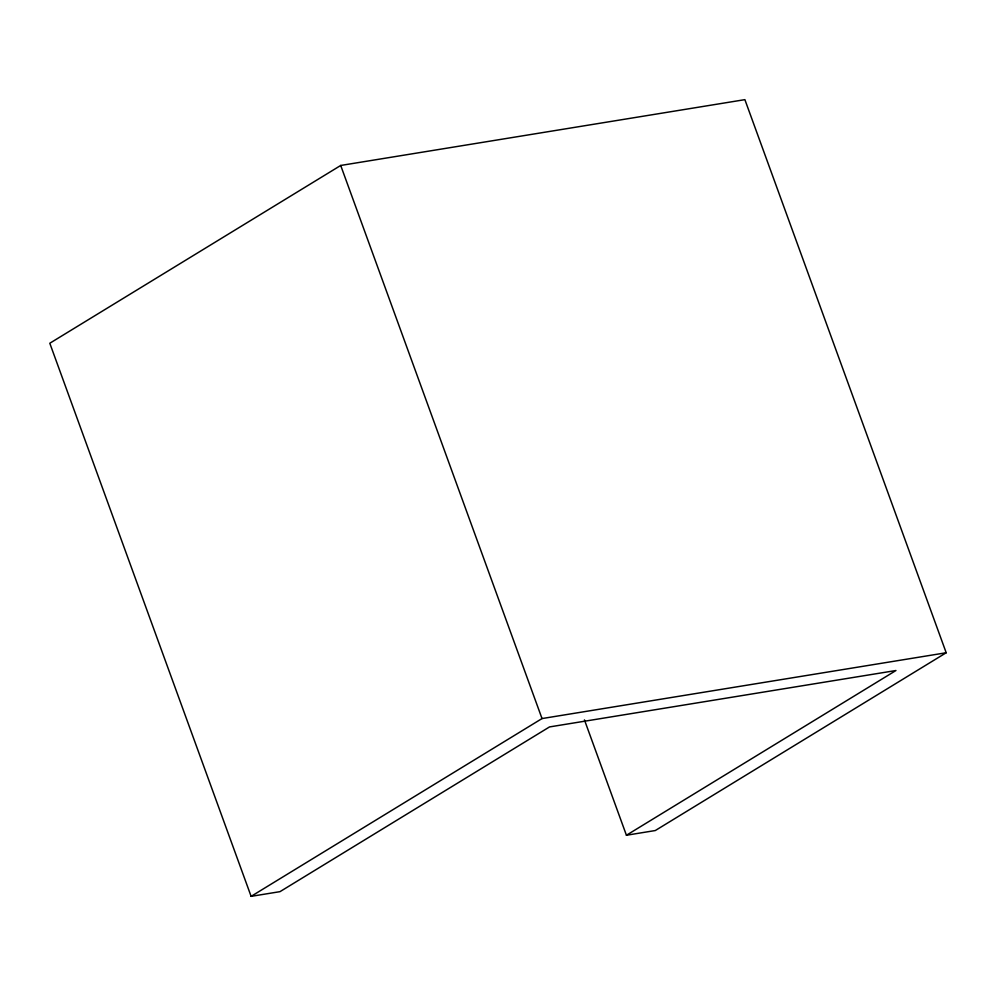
<?xml version="1.0" encoding="UTF-8"?>
<svg xmlns="http://www.w3.org/2000/svg" width="996" height="996" viewBox="0 0 996 996"><rect width="100%" height="100%" fill="white"/><g stroke="black" fill="none" stroke-linecap="round" stroke-linejoin="round"><path stroke-width="1.49" d="M626.422 835.246L655.293 830.54L946.2 652.754L744.884 99.65L340.707 165.461L49.8 343.247L251.117 896.35L279.988 891.657L549.506 726.931L895.952 670.52L626.422 835.246L584.44 719.896M251.117 896.35L542.023 718.564L946.2 652.754M340.707 165.461L542.023 718.564"/></g></svg>
